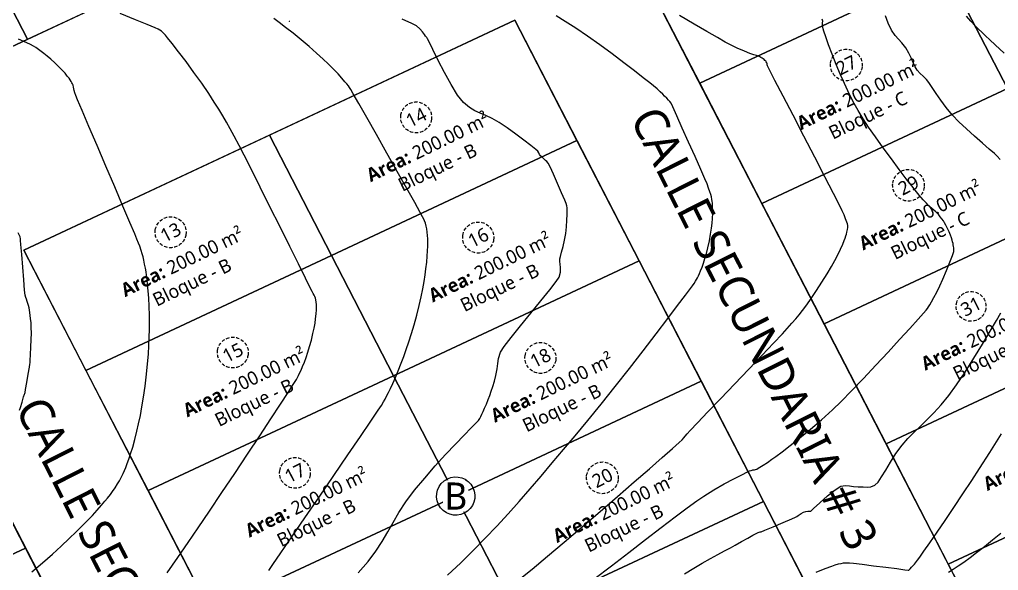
# Model space of a CAD drawing. Header units: millimetres. Extents: x 589115 to 589956, y 1306773 to 1307394.
# Drawn here: x 589383.4 to 589455.7, y 1307068.4 to 1307109.1 of the extents above; entities that cross this region are included whole.
import ezdxf
from ezdxf.enums import TextEntityAlignment as Align

# ---------------------------------------------------------------- set-up
doc = ezdxf.new("R2010")
doc.units = ezdxf.units.MM
doc.linetypes.add('DASHDOT', pattern=[1, 0.5, -0.25, 0, -0.25])
doc.linetypes.add('DASHED2', pattern=[0.375, 0.25, -0.125])
for name, color, linetype in [('0_BLOQUES CARRETERA', 7, 'Continuous'), ('_BREAKLINES CORRIDOR', 7, 'Continuous'), ('C-PROP-LINE', 230, 'Continuous'), ('C-PROP-TEXT', 255, 'Continuous'), ('C-ROAD-MARK', 212, 'Continuous'), ('C-TOPO-MAJR', 9, 'Continuous'), ('C-TOPO-MINR', 8, 'Continuous')]:
    doc.layers.add(name, color=color, linetype=linetype)
doc.layers.add('_BLOQUES', color=9, linetype='Continuous', lineweight=20)
doc.layers.add('_TEXTO', color=3, linetype='Continuous', lineweight=25)
doc.styles.add('ST - ETIQUETAS', font='', dxfattribs={"height": 2.5})
doc.styles.get("Standard").update_dxf_attribs({"font": 'simplex.shx'})
doc.styles.get('ST - ETIQUETAS').set_extended_font_data('Roboto Thin')

# ---------------------------------------------------------------- blocks, each defined once
blk = doc.blocks.new('POINT INTERS')
at = {"layer": '0_BLOQUES CARRETERA', "linetype": 'DASHDOT', "lineweight": 5}
h = blk.add_hatch(color=244, dxfattribs=at)
h.dxf.hatch_style = 1
h.set_gradient(color1=(153, 27, 30), color2=(248, 153, 30), name='INVSPHERICAL')
h.paths.add_polyline_path([(0.6, 0, 1), (-0.6, 0, 1)])
blk.add_circle((0, 0), 0.574, dxfattribs=at)

msp = doc.modelspace()

# ---------------------------------------------------------------- linework, layer by layer
at = {"layer": '_BLOQUES', "flags": 128}
msp.add_lwpolyline([(589429.062, 1307113.239), (589465.314, 1307130.216), (589492.374, 1307078.297), (589482.368, 1307071.827), (589470.997, 1307065.034), (589458.16, 1307056.883), (589429.062, 1307113.239)], dxfattribs=at)
at = {"layer": '_BLOQUES', "color": 4, "linetype": 'Continuous', "lineweight": 25}
msp.add_polyline3d([(589383.748, 1307092.018, 0), (589419.999, 1307108.995, 0), (589447.529, 1307055.677, 0), (589411.281, 1307038.705, 0), (589383.748, 1307092.018, 0)], dxfattribs=at)
at = {"layer": '_BLOQUES', "color": 140, "linetype": 'Continuous', "lineweight": 25}
msp.add_polyline3d([(589338.433, 1307070.797, 0), (589374.685, 1307087.774, 0), (589402.218, 1307034.462, 0), (589365.965, 1307017.488, 0), (589338.433, 1307070.797, 0)], dxfattribs=at)
at = {"layer": '_BREAKLINES CORRIDOR', "flags": 128}
for points in [[(589449.696, 1307051.479), (589419.999, 1307108.995), (589419.564, 1307108.791)], [(589415.011, 1307031.483), (589383.748, 1307092.018), (589384.214, 1307092.237)], [(589368.663, 1307012.265), (589338.433, 1307070.797), (589374.685, 1307087.774), (589405.888, 1307027.354)]]:
    msp.add_lwpolyline(points, dxfattribs=at)
at = {"layer": 'C-PROP-LINE', "color": 4, "linetype": 'Continuous', "lineweight": 25}
for points in [[(589313.457, 1307121.439, 0), (589315.156, 1307118.713, 0), (589316.941, 1307117.34, 0), (589318.967, 1307116.473, 0), (589320.936, 1307116.222, 0), (589322.906, 1307116.463, 0), (589324.757, 1307117.181, 0), (589326.188, 1307118.168, 0), (589327.639, 1307119.61, 0), (589328.804, 1307120.642, 0), (589330.367, 1307121.8, 0), (589332.036, 1307122.801, 0), (589333.794, 1307123.635, 0), (589335.913, 1307124.437, 0), (589380.774, 1307141.081, 0), (589395.491, 1307112.977, 0), (589332.078, 1307083.28, 0), (589312.518, 1307121.078, 0), (589313.457, 1307121.439, 0)], [(589429.062, 1307113.239, 0), (589465.314, 1307130.216, 0), (589492.374, 1307078.297, 0), (589482.368, 1307071.827, 0), (589470.997, 1307065.034, 0), (589458.16, 1307056.883, 0), (589429.062, 1307113.239, 0)], [(589387.999, 1307127.283, 0), (589376.415, 1307122.296, 0), (589384.018, 1307107.604, 0), (589395.491, 1307112.977, 0), (589387.999, 1307127.283, 0)], [(589376.415, 1307122.296, 0), (589365.407, 1307117.558, 0), (589373.184, 1307102.53, 0), (589384.018, 1307107.604, 0), (589376.415, 1307122.296, 0)], [(589447.188, 1307121.728, 0), (589429.062, 1307113.239, 0), (589433.65, 1307104.354, 0), (589451.775, 1307112.842, 0), (589447.188, 1307121.728, 0)], [(589474.523, 1307112.547, 0), (589469.928, 1307121.364, 0), (589451.775, 1307112.842, 0), (589456.363, 1307103.955, 0), (589474.523, 1307112.547, 0)], [(589451.775, 1307112.842, 0), (589433.65, 1307104.354, 0), (589438.238, 1307095.468, 0), (589456.363, 1307103.955, 0), (589451.775, 1307112.842, 0)], [(589424.587, 1307100.109, 0), (589419.999, 1307108.995, 0), (589401.873, 1307100.507, 0), (589406.462, 1307091.621, 0), (589406.462, 1307091.621, 0), (589424.587, 1307100.109, 0)], [(589456.363, 1307103.955, 0), (589438.238, 1307095.468, 0), (589442.827, 1307086.581, 0), (589460.95, 1307095.069, 0), (589456.363, 1307103.955, 0)], [(589401.873, 1307100.507, 0), (589383.748, 1307092.018, 0), (589388.336, 1307083.133, 0), (589406.462, 1307091.621, 0), (589401.873, 1307100.507, 0)], [(589429.175, 1307091.224, 0), (589424.587, 1307100.109, 0), (589406.462, 1307091.621, 0), (589411.05, 1307082.736, 0), (589411.05, 1307082.736, 0), (589429.175, 1307091.224, 0)], [(589460.95, 1307095.069, 0), (589442.827, 1307086.581, 0), (589447.415, 1307077.694, 0), (589465.538, 1307086.182, 0), (589460.95, 1307095.069, 0)], [(589406.462, 1307091.621, 0), (589388.336, 1307083.133, 0), (589392.925, 1307074.248, 0), (589411.05, 1307082.736, 0), (589406.462, 1307091.621, 0), (589406.462, 1307091.621, 0)], [(589429.175, 1307091.224, 0), (589411.05, 1307082.736, 0), (589415.639, 1307073.85, 0), (589415.639, 1307073.85, 0), (589433.763, 1307082.337, 0), (589429.175, 1307091.224, 0)], [(589465.538, 1307086.182, 0), (589447.415, 1307077.694, 0), (589452.004, 1307068.807, 0), (589470.126, 1307077.294, 0), (589465.538, 1307086.182, 0)], [(589415.639, 1307073.85, 0), (589411.05, 1307082.736, 0), (589411.05, 1307082.736, 0), (589392.925, 1307074.248, 0), (589397.514, 1307065.362, 0), (589415.639, 1307073.85, 0)], [(589438.352, 1307073.451, 0), (589433.763, 1307082.337, 0), (589415.639, 1307073.85, 0), (589420.227, 1307064.964, 0), (589420.228, 1307064.964, 0), (589438.352, 1307073.451, 0)], [(589383.862, 1307070.004, 0), (589379.273, 1307078.889, 0), (589361.148, 1307070.401, 0), (589361.148, 1307070.4, 0), (589365.736, 1307061.516, 0), (589383.862, 1307070.004, 0)], [(589470.126, 1307077.294, 0), (589452.004, 1307068.807, 0), (589458.16, 1307056.883, 0), (589470.997, 1307065.034, 0), (589475.169, 1307067.526, 0), (589470.126, 1307077.294, 0)], [(589415.639, 1307073.85, 0), (589415.639, 1307073.85, 0), (589397.514, 1307065.362, 0), (589402.103, 1307056.477, 0), (589420.227, 1307064.964, 0), (589415.639, 1307073.85, 0)], [(589442.94, 1307064.565, 0), (589438.352, 1307073.451, 0), (589420.228, 1307064.964, 0), (589424.816, 1307056.078, 0), (589424.817, 1307056.077, 0), (589442.94, 1307064.565, 0)], [(589388.451, 1307061.119, 0), (589383.862, 1307070.004, 0), (589365.736, 1307061.516, 0), (589365.737, 1307061.515, 0), (589370.325, 1307052.63, 0), (589388.451, 1307061.119, 0)]]:
    msp.add_polyline3d(points, dxfattribs=at)
at = {"layer": 'C-PROP-TEXT', "color": 12, "linetype": 'DASHED2', "lineweight": 25, "extrusion": (0, 0, -1)}
for centre, radius, start, end in [((-589444.476, 1307105.695), 1.168, 6.54145, 186.54145), ((-589444.476, 1307105.695), 1.168, 186.54145, 6.54145), ((-589412.713, 1307101.825), 1.141, 7.14338, 187.14338), ((-589412.713, 1307101.825), 1.141, 187.14338, 7.14338), ((-589449.063, 1307096.811), 1.17, 6.96883, 186.96883), ((-589449.063, 1307096.811), 1.17, 186.96883, 6.96883), ((-589394.586, 1307093.338), 1.143, 8.16357, 188.16357), ((-589417.297, 1307092.947), 1.149, 7.86119, 187.86119), ((-589394.586, 1307093.338), 1.143, 188.16357, 8.16357), ((-589417.297, 1307092.947), 1.149, 187.86119, 7.86119), ((-589453.683, 1307087.862), 1.101, 10.16121, 190.16121), ((-589453.683, 1307087.862), 1.101, 190.16121, 10.16121), ((-589399.177, 1307084.447), 1.137, 7.87202, 187.87202), ((-589421.889, 1307084.053), 1.141, 8.22714, 188.22714), ((-589399.177, 1307084.447), 1.137, 187.87202, 7.87202), ((-589421.889, 1307084.053), 1.141, 188.22714, 8.22714), ((-589403.767, 1307075.559), 1.133, 7.46838, 187.46838), ((-589426.464, 1307075.194), 1.171, 6.90918, 186.90918), ((-589403.767, 1307075.559), 1.133, 187.46838, 7.46838), ((-589426.464, 1307075.194), 1.171, 186.90918, 6.90918)]:
    msp.add_arc(centre, radius, start, end, dxfattribs=at)
at = {"layer": 'C-TOPO-MAJR', "color": 40, "linetype": 'Continuous', "lineweight": -3}
for points, elevation in [([(589394.322, 1307068.168), (589395.121, 1307069.309), (589395.885, 1307070.413), (589396.621, 1307071.492), (589397.463, 1307072.741), (589398.374, 1307074.103), (589399.319, 1307075.523), (589400.259, 1307076.943), (589401.16, 1307078.307), (589401.984, 1307079.559), (589402.696, 1307080.643), (589403.258, 1307081.501), (589403.634, 1307082.078), (589403.788, 1307082.318), (589403.878, 1307082.471), (589403.945, 1307082.596), (589404.024, 1307082.755), (589404.109, 1307082.931), (589404.213, 1307083.157), (589404.332, 1307083.429), (589404.458, 1307083.745), (589404.586, 1307084.092), (589404.716, 1307084.469), (589404.847, 1307084.891), (589404.98, 1307085.371), (589405.096, 1307085.849), (589405.183, 1307086.264), (589405.247, 1307086.623), (589405.292, 1307086.935), (589405.331, 1307087.299), (589405.349, 1307087.601), (589405.353, 1307087.815), (589405.349, 1307088.01), (589405.333, 1307088.177), (589405.307, 1307088.343), (589405.275, 1307088.475), (589405.231, 1307088.588), (589405.177, 1307088.698), (589405.109, 1307088.813), (589405.026, 1307088.95), (589404.887, 1307089.23), (589404.535, 1307089.945), (589404.015, 1307090.999), (589403.375, 1307092.295), (589402.662, 1307093.737), (589401.922, 1307095.228), (589401.203, 1307096.671), (589400.551, 1307097.971), (589400.012, 1307099.03), (589399.635, 1307099.752), (589399.272, 1307100.427), (589398.97, 1307100.987), (589398.7, 1307101.478), (589398.436, 1307101.942), (589398.149, 1307102.421), (589397.811, 1307102.96), (589397.394, 1307103.601), (589396.882, 1307104.351), (589396.308, 1307105.151), (589395.722, 1307105.943), (589395.17, 1307106.671), (589394.702, 1307107.278), (589394.364, 1307107.708), (589394.206, 1307107.903), (589394.04, 1307108.07), (589393.901, 1307108.185), (589393.785, 1307108.272), (589393.661, 1307108.346), (589393.436, 1307108.441), (589392.857, 1307108.681), (589391.981, 1307109.042), (589390.864, 1307109.5)], 459.5), ([(589408.437, 1307068.169), (589409.17, 1307069.012), (589409.747, 1307069.78), (589410.216, 1307070.5), (589410.623, 1307071.198), (589411.018, 1307071.898), (589411.446, 1307072.627), (589411.956, 1307073.409), (589412.595, 1307074.271), (589413.342, 1307075.181), (589414.121, 1307076.072), (589414.892, 1307076.916), (589415.618, 1307077.685), (589416.26, 1307078.348), (589416.781, 1307078.879), (589417.142, 1307079.248), (589417.305, 1307079.426), (589417.41, 1307079.588), (589417.48, 1307079.727), (589417.562, 1307079.904), (589417.655, 1307080.095), (589417.769, 1307080.342), (589417.899, 1307080.64), (589418.036, 1307080.985), (589418.148, 1307081.286), (589418.261, 1307081.606), (589418.375, 1307081.954), (589418.491, 1307082.336), (589418.607, 1307082.761), (589418.698, 1307083.247), (589418.732, 1307083.639), (589418.79, 1307084.019), (589418.948, 1307084.469), (589419.218, 1307084.888), (589419.737, 1307085.57), (589420.418, 1307086.422), (589421.176, 1307087.353), (589421.927, 1307088.27), (589422.584, 1307089.08), (589423.063, 1307089.691), (589423.279, 1307090.01), (589423.361, 1307090.39), (589423.36, 1307090.729), (589423.345, 1307090.972), (589423.328, 1307091.17), (589423.322, 1307091.367), (589423.363, 1307091.551), (589423.451, 1307091.867), (589423.563, 1307092.28), (589423.675, 1307092.753), (589423.764, 1307093.25), (589423.819, 1307093.75), (589423.85, 1307094.229), (589423.862, 1307094.647), (589423.862, 1307094.963), (589423.856, 1307095.136), (589423.837, 1307095.301), (589423.793, 1307095.461), (589423.687, 1307095.718), (589423.453, 1307096.256), (589423.153, 1307096.937), (589422.848, 1307097.619), (589422.597, 1307098.164), (589422.463, 1307098.432), (589422.363, 1307098.559), (589422.268, 1307098.649), (589422.146, 1307098.761), (589422.007, 1307098.89), (589421.89, 1307098.995), (589421.812, 1307099.079), (589421.76, 1307099.203), (589421.705, 1307099.323), (589421.551, 1307099.455), (589421.186, 1307099.745), (589420.671, 1307100.142), (589420.068, 1307100.593), (589419.437, 1307101.047), (589418.839, 1307101.453), (589418.318, 1307101.752), (589417.861, 1307101.958), (589417.445, 1307102.124), (589417.046, 1307102.306), (589416.642, 1307102.558), (589416.208, 1307102.934), (589415.776, 1307103.478), (589415.292, 1307104.252), (589414.797, 1307105.143), (589414.335, 1307106.039), (589413.947, 1307106.828), (589413.675, 1307107.396), (589413.561, 1307107.631), (589413.49, 1307107.736), (589413.412, 1307107.837), (589413.332, 1307107.944), (589413.183, 1307108.134), (589412.978, 1307108.361), (589412.73, 1307108.577), (589412.385, 1307108.762), (589411.69, 1307109.092)], 459), ([(589420.206, 1307067.585), (589421.268, 1307068.453), (589422.408, 1307069.399), (589423.654, 1307070.45), (589424.963, 1307071.564), (589426.29, 1307072.703), (589427.591, 1307073.826), (589428.82, 1307074.893), (589429.934, 1307075.864), (589430.889, 1307076.701), (589431.639, 1307077.361), (589432.141, 1307077.807), (589432.35, 1307077.997), (589432.485, 1307078.15), (589432.583, 1307078.28), (589432.712, 1307078.438), (589432.942, 1307078.682), (589433.482, 1307079.249), (589434.259, 1307080.062), (589435.199, 1307081.045), (589436.227, 1307082.121), (589437.27, 1307083.214), (589438.254, 1307084.247), (589439.106, 1307085.145), (589439.751, 1307085.829), (589440.115, 1307086.225), (589440.462, 1307086.618), (589440.737, 1307086.932), (589440.981, 1307087.225), (589441.237, 1307087.553), (589441.548, 1307087.975), (589441.88, 1307088.45), (589442.264, 1307089.026), (589442.666, 1307089.649), (589443.051, 1307090.263), (589443.384, 1307090.814), (589443.632, 1307091.247), (589443.853, 1307091.675), (589444.046, 1307092.085), (589444.206, 1307092.448), (589444.323, 1307092.733), (589444.392, 1307092.909), (589444.449, 1307093.071), (589444.488, 1307093.204), (589444.522, 1307093.343), (589444.562, 1307093.544), (589444.579, 1307093.698), (589444.576, 1307093.83), (589444.555, 1307093.961), (589444.512, 1307094.091), (589444.426, 1307094.321), (589444.308, 1307094.613), (589444.17, 1307094.929), (589443.969, 1307095.331), (589443.523, 1307096.203), (589442.894, 1307097.426), (589442.145, 1307098.878), (589441.339, 1307100.438), (589440.539, 1307101.986), (589439.808, 1307103.401), (589439.207, 1307104.561), (589438.8, 1307105.347), (589438.65, 1307105.638), (589438.64, 1307105.715), (589438.63, 1307105.811), (589438.605, 1307105.864), (589438.568, 1307105.92), (589438.521, 1307105.978), (589438.465, 1307106.036), (589438.4, 1307106.093), (589438.338, 1307106.141), (589438.253, 1307106.202), (589438.172, 1307106.251), (589438.088, 1307106.297), (589437.991, 1307106.34), (589437.918, 1307106.371), (589437.833, 1307106.396), (589437.748, 1307106.415), (589437.65, 1307106.438), (589437.58, 1307106.459), (589437.51, 1307106.483), (589437.343, 1307106.549), (589436.947, 1307106.712), (589436.424, 1307106.939), (589435.873, 1307107.2), (589435.532, 1307107.386), (589434.955, 1307107.716), (589434.177, 1307108.166), (589433.233, 1307108.716), (589432.157, 1307109.342)], 458.5), ([(589455.841, 1307098.72), (589455.621, 1307098.96), (589455.416, 1307099.145), (589455.033, 1307099.477), (589454.524, 1307099.916), (589453.944, 1307100.426), (589453.346, 1307100.968), (589452.784, 1307101.505), (589452.311, 1307101.999), (589451.856, 1307102.544), (589451.451, 1307103.085), (589451.1, 1307103.594), (589450.805, 1307104.041), (589450.569, 1307104.397), (589450.395, 1307104.632), (589450.146, 1307104.881), (589449.93, 1307105.063), (589449.699, 1307105.324), (589449.553, 1307105.567), (589449.41, 1307105.87), (589449.257, 1307106.213), (589449.079, 1307106.58), (589448.862, 1307106.955), (589448.58, 1307107.33), (589448.324, 1307107.6), (589448.075, 1307107.874), (589447.815, 1307108.259), (589447.562, 1307108.789), (589447.361, 1307109.335)], 458), ([(589383.43, 1307080.184), (589383.49, 1307080.38), (589383.612, 1307080.783), (589383.732, 1307081.184), (589383.789, 1307081.375), (589383.813, 1307081.435), (589383.837, 1307081.495), (589383.876, 1307081.721), (589383.963, 1307082.242), (589384.067, 1307082.86), (589384.154, 1307083.378), (589384.191, 1307083.6), (589384.205, 1307083.699), (589384.216, 1307083.874), (589384.243, 1307084.302), (589384.275, 1307084.86), (589384.3, 1307085.424), (589384.309, 1307085.873), (589384.298, 1307086.289), (589384.276, 1307086.652), (589384.25, 1307086.955), (589384.226, 1307087.187), (589384.199, 1307087.404), (589384.172, 1307087.578), (589384.134, 1307087.764), (589384.093, 1307087.934), (589384.054, 1307088.068), (589384.002, 1307088.234), (589383.943, 1307088.398), (589383.892, 1307088.527), (589383.847, 1307088.693), (589383.807, 1307089.059), (589383.741, 1307089.815), (589383.664, 1307090.76), (589383.59, 1307091.696), (589383.533, 1307092.421), (589383.507, 1307092.736), (589383.491, 1307092.863), (589383.465, 1307092.988), (589383.335, 1307093.302)], 460), ([(589432.536, 1307068.09), (589433.204, 1307068.518), (589433.841, 1307068.901), (589434.439, 1307069.241), (589434.989, 1307069.541), (589435.484, 1307069.804), (589435.915, 1307070.031), (589436.274, 1307070.226), (589436.737, 1307070.484), (589437.191, 1307070.735), (589437.584, 1307070.95), (589437.86, 1307071.101), (589437.967, 1307071.158), (589438.044, 1307071.176), (589438.12, 1307071.193), (589438.184, 1307071.206), (589438.447, 1307071.318), (589439.071, 1307071.584), (589439.816, 1307071.901), (589440.443, 1307072.168), (589440.711, 1307072.283), (589440.763, 1307072.307), (589440.815, 1307072.332), (589440.926, 1307072.41), (589441.139, 1307072.556), (589441.32, 1307072.662), (589441.496, 1307072.714), (589441.628, 1307072.733), (589441.738, 1307072.732), (589441.844, 1307072.741), (589442.049, 1307072.923), (589442.507, 1307073.343), (589443.086, 1307073.856), (589443.652, 1307074.313), (589444.074, 1307074.567), (589444.412, 1307074.629), (589444.703, 1307074.601), (589445.001, 1307074.545), (589445.361, 1307074.523), (589445.724, 1307074.517), (589446.02, 1307074.503), (589446.293, 1307074.533), (589446.588, 1307074.66), (589446.816, 1307074.882), (589447.079, 1307075.265), (589447.381, 1307075.769), (589447.731, 1307076.354), (589448.133, 1307076.981), (589448.595, 1307077.609), (589449.026, 1307078.108), (589449.474, 1307078.568), (589449.942, 1307079.018), (589450.431, 1307079.486), (589450.945, 1307080.002), (589451.485, 1307080.593), (589452.053, 1307081.288), (589452.613, 1307082.063), (589453.24, 1307083.009), (589453.891, 1307084.042), (589454.524, 1307085.079), (589455.095, 1307086.036), (589455.562, 1307086.83), (589455.88, 1307087.378)], 458), ([(589452.024, 1307068.232), (589452.36, 1307068.44), (589452.739, 1307068.687), (589453.16, 1307068.975), (589453.625, 1307069.309), (589454.097, 1307069.668), (589454.666, 1307070.117), (589455.278, 1307070.613), (589455.878, 1307071.111)], 457.5)]:
    msp.add_lwpolyline(points, dxfattribs=dict(at, elevation=elevation))
at = {"layer": 'C-TOPO-MINR', "color": 44, "linetype": 'Continuous', "lineweight": -3}
for points, elevation in [([(589401.833, 1307068.343), (589402.135, 1307068.785), (589402.722, 1307069.645), (589403.529, 1307070.826), (589404.492, 1307072.235), (589405.546, 1307073.777), (589406.626, 1307075.358), (589407.667, 1307076.884), (589408.605, 1307078.26), (589409.375, 1307079.392), (589409.911, 1307080.185), (589410.15, 1307080.545), (589410.306, 1307080.807), (589410.422, 1307081.015), (589410.53, 1307081.227), (589410.664, 1307081.502), (589410.808, 1307081.799), (589410.982, 1307082.168), (589411.179, 1307082.605), (589411.391, 1307083.105), (589411.612, 1307083.664), (589411.798, 1307084.163), (589411.986, 1307084.687), (589412.176, 1307085.246), (589412.367, 1307085.848), (589412.559, 1307086.501), (589412.753, 1307087.215), (589412.93, 1307087.929), (589413.077, 1307088.578), (589413.197, 1307089.167), (589413.294, 1307089.703), (589413.373, 1307090.189), (589413.436, 1307090.632), (589413.493, 1307091.124), (589413.531, 1307091.574), (589413.553, 1307091.97), (589413.565, 1307092.301), (589413.569, 1307092.555), (589413.566, 1307092.852), (589413.552, 1307093.09), (589413.523, 1307093.347), (589413.49, 1307093.595), (589413.452, 1307093.794), (589413.397, 1307093.997), (589413.334, 1307094.177), (589413.27, 1307094.315), (589413.183, 1307094.486), (589413.013, 1307094.795), (589412.604, 1307095.526), (589412.017, 1307096.572), (589411.31, 1307097.829), (589410.543, 1307099.191), (589409.776, 1307100.552), (589409.068, 1307101.807), (589408.478, 1307102.85), (589408.066, 1307103.576), (589407.891, 1307103.88), (589407.791, 1307104.032), (589407.706, 1307104.15), (589407.592, 1307104.292), (589407.457, 1307104.453), (589407.235, 1307104.71), (589406.944, 1307105.034), (589406.602, 1307105.398), (589406.227, 1307105.773), (589405.844, 1307106.132), (589405.359, 1307106.57), (589404.806, 1307107.054), (589404.219, 1307107.554), (589403.631, 1307108.037), (589403.075, 1307108.472), (589402.604, 1307108.829), (589402.217, 1307109.118)], 459.25), ([(589415.04, 1307067.996), (589416.006, 1307068.913), (589416.928, 1307069.822), (589417.811, 1307070.726), (589418.666, 1307071.629), (589419.498, 1307072.537), (589420.316, 1307073.453), (589421.127, 1307074.382), (589421.939, 1307075.328), (589422.761, 1307076.294), (589423.598, 1307077.285), (589424.461, 1307078.306), (589425.384, 1307079.418), (589426.381, 1307080.649), (589427.416, 1307081.951), (589428.457, 1307083.28), (589429.471, 1307084.587), (589430.425, 1307085.828), (589431.285, 1307086.954), (589432.017, 1307087.92), (589432.59, 1307088.678), (589432.969, 1307089.183), (589433.122, 1307089.388), (589433.236, 1307089.552), (589433.341, 1307089.723), (589433.416, 1307089.854), (589433.479, 1307089.971), (589433.55, 1307090.12), (589433.624, 1307090.284), (589433.717, 1307090.499), (589433.821, 1307090.76), (589433.929, 1307091.062), (589434.037, 1307091.396), (589434.146, 1307091.767), (589434.256, 1307092.194), (589434.366, 1307092.696), (589434.458, 1307093.2), (589434.522, 1307093.634), (589434.564, 1307094.013), (589434.591, 1307094.353), (589434.608, 1307094.76), (589434.605, 1307095.096), (589434.594, 1307095.339), (589434.583, 1307095.497), (589434.568, 1307095.624), (589434.545, 1307095.766), (589434.509, 1307095.953), (589434.459, 1307096.136), (589434.399, 1307096.336), (589434.309, 1307096.604), (589434.189, 1307096.925), (589434.038, 1307097.275), (589433.725, 1307097.984), (589433.304, 1307098.93), (589432.831, 1307099.987), (589432.362, 1307101.033), (589431.952, 1307101.944), (589431.656, 1307102.597), (589431.53, 1307102.867), (589431.444, 1307102.989), (589431.346, 1307103.103), (589431.223, 1307103.238), (589431.059, 1307103.403), (589430.928, 1307103.531), (589430.738, 1307103.711), (589430.501, 1307103.927), (589430.227, 1307104.161), (589429.962, 1307104.376), (589429.484, 1307104.756), (589428.835, 1307105.264), (589428.057, 1307105.863), (589427.192, 1307106.516), (589426.282, 1307107.185), (589425.369, 1307107.832), (589424.494, 1307108.42), (589423.721, 1307108.915), (589423.06, 1307109.324)], 458.75), ([(589425.837, 1307067.697), (589427.131, 1307068.7), (589428.411, 1307069.688), (589429.643, 1307070.636), (589430.794, 1307071.517), (589431.833, 1307072.305), (589432.727, 1307072.973), (589433.444, 1307073.495), (589433.951, 1307073.844), (589434.696, 1307074.306), (589435.456, 1307074.739), (589436.164, 1307075.12), (589436.757, 1307075.424), (589437.169, 1307075.629), (589437.337, 1307075.709), (589437.44, 1307075.743), (589437.522, 1307075.766), (589437.582, 1307075.773), (589437.642, 1307075.778), (589437.705, 1307075.79), (589437.769, 1307075.804), (589437.858, 1307075.843), (589437.976, 1307075.903), (589438.099, 1307075.976), (589438.342, 1307076.127), (589438.655, 1307076.331), (589438.986, 1307076.563), (589439.271, 1307076.773), (589439.733, 1307077.12), (589440.335, 1307077.584), (589441.043, 1307078.145), (589441.821, 1307078.784), (589442.634, 1307079.48), (589443.446, 1307080.215), (589444.089, 1307080.84), (589444.869, 1307081.633), (589445.737, 1307082.54), (589446.647, 1307083.508), (589447.552, 1307084.483), (589448.405, 1307085.41), (589449.16, 1307086.237), (589449.769, 1307086.909), (589450.185, 1307087.372), (589450.362, 1307087.573), (589450.472, 1307087.713), (589450.552, 1307087.831), (589450.646, 1307087.983), (589450.768, 1307088.19), (589450.947, 1307088.511), (589451.161, 1307088.914), (589451.385, 1307089.371), (589451.602, 1307089.866), (589451.864, 1307090.501), (589452.118, 1307091.135), (589452.311, 1307091.627), (589452.391, 1307091.836), (589452.403, 1307091.918), (589452.41, 1307092.001), (589452.409, 1307092.092), (589452.404, 1307092.192), (589452.392, 1307092.293), (589452.374, 1307092.403), (589452.352, 1307092.513), (589452.323, 1307092.631), (589452.292, 1307092.742), (589452.238, 1307092.915), (589452.165, 1307093.12), (589452.063, 1307093.361), (589451.939, 1307093.627), (589451.818, 1307093.866), (589451.722, 1307094.038), (589451.64, 1307094.172), (589451.538, 1307094.321), (589451.414, 1307094.487), (589451.306, 1307094.621), (589451.238, 1307094.7), (589451.164, 1307094.777), (589451.086, 1307094.85), (589450.945, 1307094.96), (589450.756, 1307095.113), (589450.634, 1307095.225), (589450.52, 1307095.343), (589450.383, 1307095.489), (589450.15, 1307095.745), (589449.859, 1307096.077), (589449.549, 1307096.45), (589449.302, 1307096.766), (589448.898, 1307097.293), (589448.382, 1307097.976), (589447.8, 1307098.756), (589447.197, 1307099.577), (589446.619, 1307100.382), (589446.111, 1307101.114), (589445.719, 1307101.716), (589445.345, 1307102.336), (589445.051, 1307102.85), (589444.807, 1307103.315), (589444.579, 1307103.787), (589444.336, 1307104.322), (589444.045, 1307104.978), (589443.726, 1307105.732), (589443.429, 1307106.489), (589443.17, 1307107.189), (589442.963, 1307107.774), (589442.823, 1307108.186), (589442.765, 1307108.366), (589442.737, 1307108.495), (589442.721, 1307108.625), (589442.725, 1307108.802), (589442.731, 1307108.932), (589442.716, 1307109.006), (589442.695, 1307109.079)], 458.25), ([(589456.131, 1307106.57), (589455.457, 1307107.19), (589455.072, 1307107.548), (589454.741, 1307107.861), (589454.477, 1307108.109), (589454.24, 1307108.339), (589453.987, 1307108.597), (589453.679, 1307108.932), (589453.349, 1307109.31)], 457.75), ([(589384.349, 1307068.256), (589385.13, 1307068.916), (589385.853, 1307069.552), (589386.513, 1307070.153), (589387.104, 1307070.709), (589387.619, 1307071.209), (589388.055, 1307071.641), (589388.404, 1307071.994), (589388.81, 1307072.418), (589389.17, 1307072.814), (589389.479, 1307073.169), (589389.732, 1307073.47), (589389.923, 1307073.703), (589390.136, 1307073.966), (589390.298, 1307074.182), (589390.487, 1307074.46), (589390.668, 1307074.743), (589390.801, 1307074.974), (589390.954, 1307075.273), (589391.077, 1307075.52), (589391.176, 1307075.737), (589391.271, 1307075.967), (589391.381, 1307076.257), (589391.494, 1307076.573), (589391.632, 1307076.979), (589391.785, 1307077.465), (589391.944, 1307078.021), (589392.099, 1307078.638), (589392.225, 1307079.192), (589392.349, 1307079.789), (589392.471, 1307080.44), (589392.589, 1307081.159), (589392.702, 1307081.958), (589392.807, 1307082.848), (589392.883, 1307083.62), (589392.939, 1307084.329), (589392.978, 1307084.982), (589393.002, 1307085.588), (589393.015, 1307086.154), (589393.019, 1307086.687), (589393.017, 1307087.197), (589393.001, 1307087.869), (589392.97, 1307088.478), (589392.93, 1307089.014), (589392.888, 1307089.466), (589392.849, 1307089.825), (589392.81, 1307090.159), (589392.771, 1307090.425), (589392.726, 1307090.68), (589392.666, 1307090.979), (589392.605, 1307091.275), (589392.551, 1307091.512), (589392.492, 1307091.736), (589392.415, 1307091.992), (589392.311, 1307092.298), (589392.215, 1307092.537), (589392.091, 1307092.837), (589391.93, 1307093.22), (589391.571, 1307094.069), (589391.063, 1307095.264), (589390.457, 1307096.689), (589389.804, 1307098.225), (589389.153, 1307099.755), (589388.556, 1307101.16), (589388.062, 1307102.324), (589387.721, 1307103.127), (589387.585, 1307103.453), (589387.522, 1307103.634), (589387.469, 1307103.819), (589387.415, 1307104.05), (589387.38, 1307104.199), (589387.339, 1307104.295), (589387.292, 1307104.388), (589387.234, 1307104.488), (589387.161, 1307104.601), (589387.082, 1307104.711), (589386.953, 1307104.882), (589386.787, 1307105.081), (589386.6, 1307105.283), (589386.336, 1307105.554), (589386.034, 1307105.85), (589385.734, 1307106.128), (589385.467, 1307106.357), (589385.233, 1307106.544), (589385.023, 1307106.701), (589384.831, 1307106.839), (589384.629, 1307106.982), (589384.464, 1307107.089), (589384.248, 1307107.208), (589383.979, 1307107.328), (589383.356, 1307107.596)], 459.75), ([(589442.239, 1307068.219), (589442.917, 1307068.486), (589443.404, 1307068.672), (589443.654, 1307068.762), (589443.889, 1307068.831), (589444.085, 1307068.874), (589444.269, 1307068.902), (589444.423, 1307068.919), (589444.547, 1307068.924), (589444.702, 1307068.919), (589445.002, 1307068.887), (589445.644, 1307068.808), (589446.488, 1307068.703), (589447.39, 1307068.589), (589448.21, 1307068.484), (589448.806, 1307068.408), (589449.038, 1307068.379), (589449.088, 1307068.379), (589449.138, 1307068.42), (589449.199, 1307068.475), (589449.297, 1307068.582), (589449.499, 1307068.817), (589449.731, 1307069.106), (589449.896, 1307069.334), (589450.208, 1307069.777), (589450.641, 1307070.401), (589451.171, 1307071.17), (589451.772, 1307072.049), (589452.418, 1307073.004), (589453.084, 1307074.001), (589453.745, 1307075.003), (589454.319, 1307075.894), (589455.064, 1307077.068), (589455.934, 1307078.447)], 457.75)]:
    msp.add_lwpolyline(points, dxfattribs=dict(at, elevation=elevation))

# ---------------------------------------------------------------- block references
at = {"layer": 'C-ROAD-MARK', "color": 18, "linetype": 'Continuous', "lineweight": 9, "xscale": 0.02615086839485391, "yscale": 0.02615086839485391, "zscale": 0.02615086839485391}
msp.add_blockref('POINT INTERS', (589403.357, 1307108.931), dxfattribs=at)

# ---------------------------------------------------------------- texts
at = {"layer": '_TEXTO', "style": 'ST - ETIQUETAS'}
for s, p in [('CALLE SECUNDARIA # 3', (589436.587, 1307085.679)), ('CALLE SECUNDARIA # 2', (589391.195, 1307064.244))]:
    msp.add_text(s, height=2.5, rotation=296.77106, dxfattribs=at).set_placement(p, align=Align.CENTER)
at = {"layer": 'C-PROP-TEXT', "color": 92, "linetype": 'Continuous', "lineweight": -3, "char_height": 1, "attachment_point": 2, "rotation": 26, "style": 'ST - ETIQUETAS'}
for s, insert in [('{\\fRoboto Thin|b1|i0|c0|p2;\\C18;\\c0;Area:\\C0; \\fRoboto Thin|b0|i0|c0|p2;\\C178;\\c4980736;200.00 m²\\PBloque - C}', (589445.116, 1307103.93)), ('{\\fRoboto Thin|b1|i0|c0|p2;\\C18;\\c0;Area:\\C0; \\fRoboto Thin|b0|i0|c0|p2;\\C178;\\c4980736;200.00 m²\\PBloque - B}', (589413.34, 1307100.083)), ('{\\fRoboto Thin|b1|i0|c0|p2;\\C18;\\c0;Area:\\C0; \\fRoboto Thin|b0|i0|c0|p2;\\C178;\\c4980736;200.00 m²\\PBloque - C}', (589449.704, 1307095.043)), ('{\\fRoboto Thin|b1|i0|c0|p2;\\C18;\\c0;Area:\\C0; \\fRoboto Thin|b0|i0|c0|p2;\\C178;\\c4980736;200.00 m²\\PBloque - B}', (589395.214, 1307091.595)), ('{\\fRoboto Thin|b1|i0|c0|p2;\\C18;\\c0;Area:\\C0; \\fRoboto Thin|b0|i0|c0|p2;\\C178;\\c4980736;200.00 m²\\PBloque - B}', (589417.928, 1307091.198)), ('{\\fRoboto Thin|b1|i0|c0|p2;\\C18;\\c0;Area:\\C0; \\fRoboto Thin|b0|i0|c0|p2;\\C178;\\c4980736;200.00 m²\\PBloque - C}', (589454.292, 1307086.157)), ('{\\fRoboto Thin|b1|i0|c0|p2;\\C18;\\c0;Area:\\C0; \\fRoboto Thin|b0|i0|c0|p2;\\C178;\\c4980736;200.00 m²\\PBloque - B}', (589399.803, 1307082.71)), ('{\\fRoboto Thin|b1|i0|c0|p2;\\C18;\\c0;Area:\\C0; \\fRoboto Thin|b0|i0|c0|p2;\\C178;\\c4980736;200.00 m²\\PBloque - B}', (589422.517, 1307082.312)), ('{\\fRoboto Thin|b1|i0|c0|p2;\\C18;\\c0;Area:\\C0; \\fRoboto Thin|b0|i0|c0|p2;\\C178;\\c4980736;200.00 m²\\PBloque - C}', (589458.88, 1307077.27)), ('{\\fRoboto Thin|b1|i0|c0|p2;\\C18;\\c0;Area:\\C0; \\fRoboto Thin|b0|i0|c0|p2;\\C178;\\c4980736;200.00 m²\\PBloque - B}', (589404.392, 1307073.824)), ('{\\fRoboto Thin|b1|i0|c0|p2;\\C18;\\c0;Area:\\C0; \\fRoboto Thin|b0|i0|c0|p2;\\C178;\\c4980736;200.00 m²\\PBloque - B}', (589427.105, 1307073.426))]:
    msp.add_mtext(s, dxfattribs=dict(at, insert=insert))
at = {"layer": 'C-PROP-TEXT', "color": 2, "linetype": 'Continuous', "lineweight": -3, "char_height": 1, "attachment_point": 8, "rotation": 27, "style": 'ST - ETIQUETAS'}
for s, insert in [('{\\fRoboto Black|b0|i0|c0|p2;27}', (589444.707, 1307105.243)), ('{\\fRoboto Black|b0|i0|c0|p2;14}', (589412.94, 1307101.379)), ('{\\fRoboto Black|b0|i0|c0|p2;29}', (589449.297, 1307096.353)), ('{\\fRoboto Black|b0|i0|c0|p2;13}', (589394.819, 1307092.88)), ('{\\fRoboto Black|b0|i0|c0|p2;16}', (589417.53, 1307092.489)), ('{\\fRoboto Black|b0|i0|c0|p2;31}', (589453.916, 1307087.404)), ('{\\fRoboto Black|b0|i0|c0|p2;15}', (589399.408, 1307083.996)), ('{\\fRoboto Black|b0|i0|c0|p2;18}', (589422.122, 1307083.595)), ('{\\fRoboto Black|b0|i0|c0|p2;17}', (589403.994, 1307075.113)), ('{\\fRoboto Black|b0|i0|c0|p2;20}', (589426.697, 1307074.736))]:
    msp.add_mtext(s, dxfattribs=dict(at, insert=insert))

# ---------------------------------------------------------------- next in the draw order: texts
at = {"layer": 'C-PROP-TEXT', "color": 92, "linetype": 'Continuous', "lineweight": -3, "insert": (589415.639, 1307073.85), "char_height": 2, "width": 1.56495, "attachment_point": 5, "bg_fill": 3, "box_fill_scale": 1.075, "bg_fill_color": 256, "bg_fill_true_color": 13158600, "bg_fill_transparency": 0}
msp.add_mtext('{\\fRoboto Black|b0|i0|c0|p2;\\C3;B}', dxfattribs=at)

# ---------------------------------------------------------------- next in the draw order: linework, layer by layer
at = {"layer": 'C-PROP-TEXT', "color": 92, "linetype": 'Continuous', "lineweight": -3, "extrusion": (0, 0, -1)}
for start, end in [(232.23415, 52.23415), (52.23415, 232.23415)]:
    msp.add_arc((-589415.639, 1307073.85), 1.415, start, end, dxfattribs=at)

doc.saveas('drawing.dxf')
